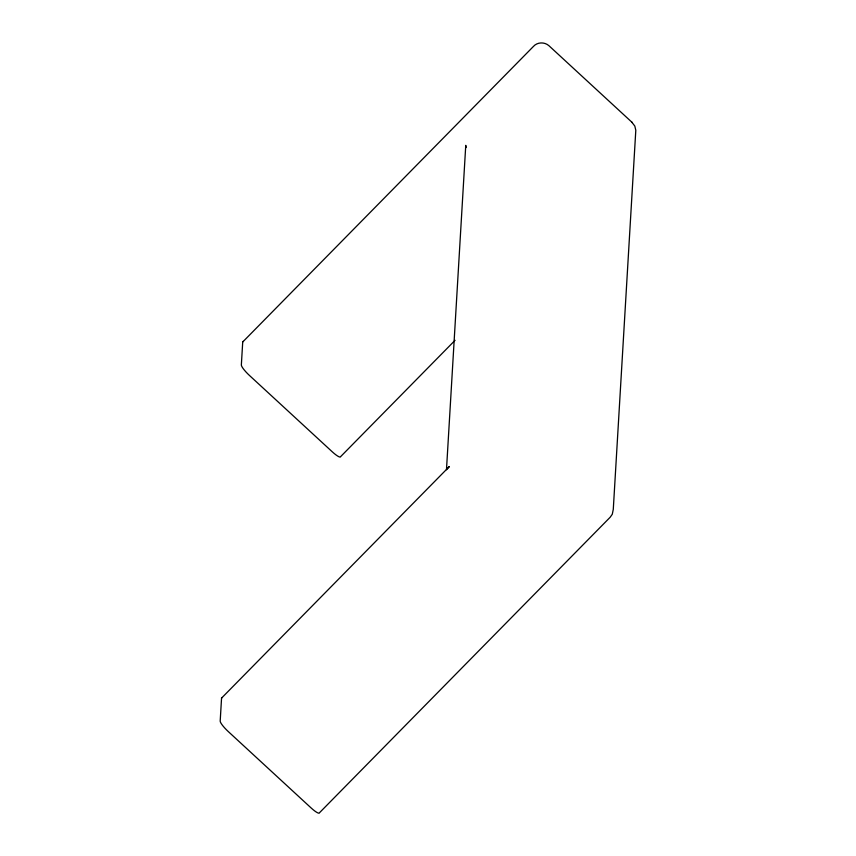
<?xml version="1.0" encoding="UTF-8"?>
<svg xmlns="http://www.w3.org/2000/svg" width="856" height="856" viewBox="0 0 856 856"><rect width="100%" height="100%" fill="white"/><g stroke="black" fill="none" stroke-linecap="round" stroke-linejoin="round"><path stroke-width="1.28" d="M447.025 469.088L449.336 466.552L221.554 698.1L220.195 721.084A11.417 2.193 44.5 0 0 228.295 731.58L311.092 807.925A11.417 2.193 44.5 0 0 319.545 812.686L610.157 517.259L612.275 514.274L613.281 509.374L635.805 130.283L634.82 126.067L631.717 122.055M632.252 122.547L548.931 45.71C544.544 41.773 537.172 41.987 533.32 46.556L242.719 341.983L241.349 364.956A11.417 2.193 44.5 0 0 249.46 375.463L332.256 451.797A11.417 2.193 44.5 0 0 340.699 456.558L455.06 340.314M446.479 469.741L465.76 145.349L466.124 147.532M221.554 698.1A11.417 2.193 44.5 0 1 222.25 697.587M242.719 341.983A11.417 2.193 44.5 0 1 243.414 341.458"/></g></svg>
